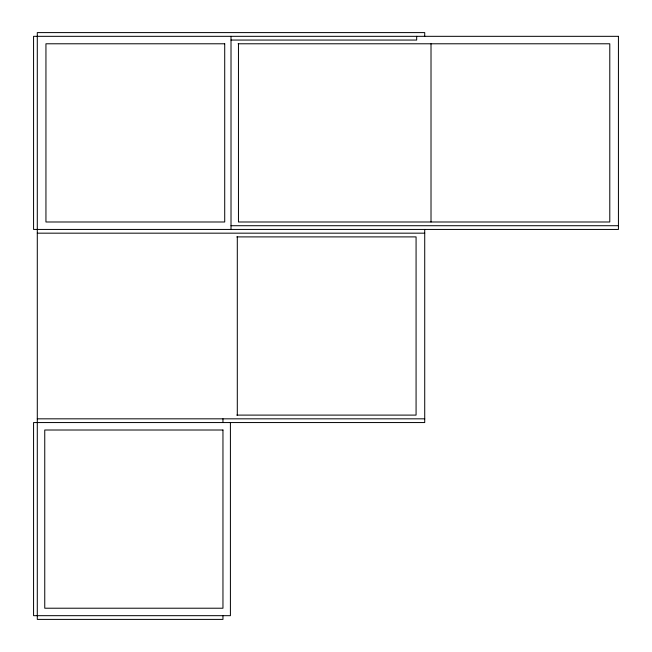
<?xml version="1.0" encoding="UTF-8"?>
<svg xmlns="http://www.w3.org/2000/svg" width="652" height="652" viewBox="0 0 652 652"><rect width="100%" height="100%" fill="white"/><g stroke="black" fill="none" stroke-linecap="round" stroke-linejoin="round"><path stroke-width="0.98" d="M231.012 40.057L416.669 40.057L416.669 36.325M238.119 43.782L609.783 43.782L609.783 221.99L238.461 221.99L238.461 43.782M231.012 225.714L618.43 225.714M37.294 233.172L424.721 233.172M236.774 236.896L416.074 236.896L416.074 415.104L236.774 415.104M37.294 418.828L424.721 418.828M431.013 43.782L431.013 221.99M424.721 36.325L424.721 32.6L37.294 32.6L37.294 619.4L222.96 619.4L222.96 615.675M424.721 229.439L424.721 422.553L33.57 422.561L33.57 615.675L230.409 615.675L230.409 422.553M237.304 236.896L237.304 415.104M231.012 36.325L231.012 229.439M222.96 418.828L222.96 422.553M618.43 36.325L33.57 36.325L33.57 229.439L618.43 229.439L618.43 36.325M224.712 43.782L45.942 43.782L45.942 221.99L224.712 221.99L224.712 43.782M222.96 430.01L44.752 430.01L44.752 608.218L222.96 608.218L222.96 430.01"/></g></svg>
